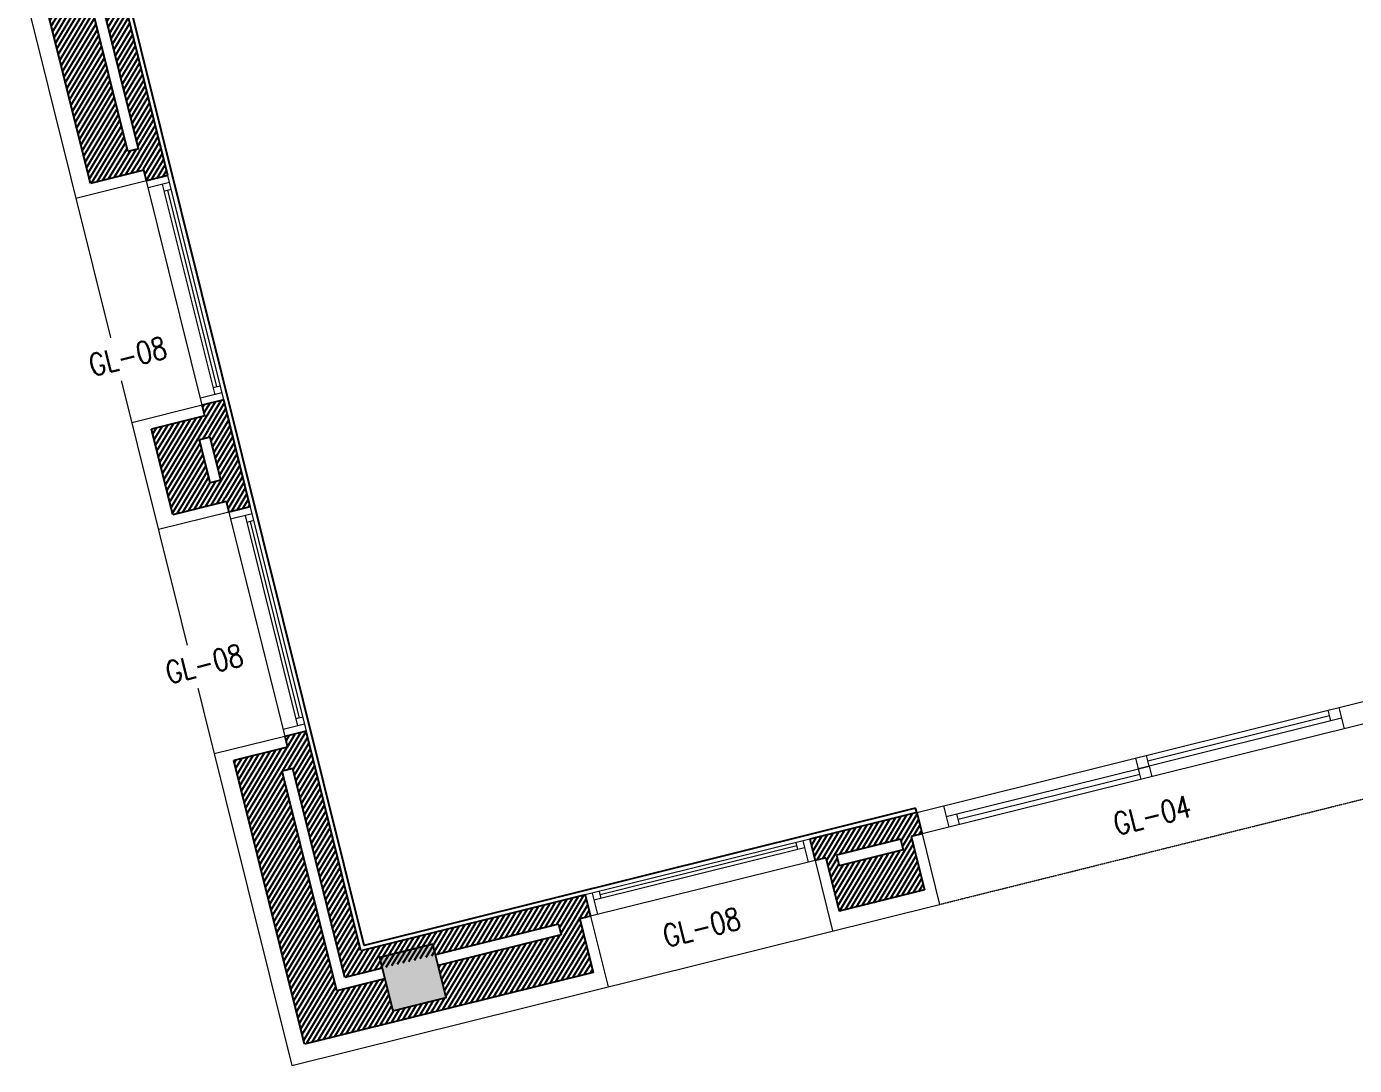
# Model space of a CAD drawing. Header units: inches. Extents: x 122939 to 389145, y 29603 to 574065.
# Drawn here: x 323205 to 329232, y 495319 to 500037 of the extents above; entities that cross this region are included whole.
import ezdxf
from ezdxf.enums import TextEntityAlignment as Align

# ---------------------------------------------------------------- set-up
doc = ezdxf.new("R2010")
doc.units = ezdxf.units.IN
doc.header["$MEASUREMENT"] = 0
doc.set_wipeout_variables(frame=1)
doc.linetypes.add('HIDDEN', pattern=[0.375, 0.25, -0.125])
for name, color, linetype, lineweight in [('A-DOOR', 134, 'Continuous', 18), ('A-GLAZ', 134, 'Continuous', 18), ('A-GLAZ-IDEN', 3, 'Continuous', 18), ('A-WALL-TILE', 8, 'Continuous', 9), ('GRC', 41, 'Continuous', 0), ('XREF-V2-FF_COLS$0$A-COLS-PATT', 253, 'Continuous', 20)]:
    doc.layers.add(name, color=color, linetype=linetype, lineweight=lineweight)
for name, color, linetype in [('A-Plaster', 2, 'Continuous'), ('A-WALL', 7, 'Continuous'), ('column', 3, 'Continuous'), ('CQ Wall hatch_CHB', 8, 'Continuous')]:
    doc.layers.add(name, color=color, linetype=linetype)
doc.styles.add('TXT2', font='romans.shx', dxfattribs={"width": 0.9})
pattern_1 = [(225, (-40481.279, -100842.32), (13.258252, -13.258252), [])]

# ---------------------------------------------------------------- blocks, each defined once
blk = doc.blocks.new('TAG-WIN')
at = {"color": 1}
blk.add_wipeout([(-3.34, 0), (3.34, 0), (4.5, 2.01), (3.34, 4), (-3.34, 4), (-4.5, 2)], dxfattribs=at)
at = {"color": 2, "style": 'TXT2', "width": 0.8}
blk.add_attdef('AW01', text='', height=2, dxfattribs=at).set_placement((0, 2), align=Align.MIDDLE)
blk = doc.blocks.new('floor plan')
at = {"layer": 'CQ Wall hatch_CHB'}
h = blk.add_hatch(dxfattribs=at)
h.set_pattern_fill('ANSI31,_O', color=8, scale=150, angle=166.02858)
h.set_pattern_definition(pattern_1)
h.paths.add_polyline_path([(-3831.4, -4185.5), (-4031.4, -4185.5), (-4031.4, -5513.2), (-2681.6, -5513.2), (-2681.6, -5263.2), (-2781.6, -5263.2), (-2781.4, -5313.2), (-3356.7, -5313.2), (-3356.7, -5462.9), (-3781.4, -5462.9), (-3606.7, -5462.9), (-3606.7, -5313.2), (-3831.4, -5313.2), (-3831.4, -4285.5), (-3781.6, -4285.5), (-3781.6, -4185.5)])
h.paths.add_polyline_path([(-4031.4, -1485.5), (-3781.6, -1485.5), (-3781.7, -1385.5), (-3831.7, -1385.5), (-3831.4, -527.9), (-4031.4, -528.2)])
h.paths.add_polyline_path([(-3831.4, -2635.5), (-4031.4, -2635.5), (-4031.4, -3035.5), (-3781.6, -3035.5), (-3781.6, -2935.5), (-3831.4, -2935.5), (-3831.4, -2735.5), (-3781.7, -2735.5), (-3781.6, -2635.5)])
h = blk.add_hatch(dxfattribs=at)
h.set_pattern_fill('ANSI31,_O', color=8, scale=150, angle=166.02858)
h.set_pattern_definition(pattern_1)
h.paths.add_polyline_path([(-3681.4, -4135.5), (-3781.4, -4135.5), (-3781.4, -5263.2), (-3181.4, -5263.2), (-3181.4, -5263.2), (-2631.7, -5263.2), (-2631.7, -5163.2), (-3681.4, -5163.2)])
h.paths.add_polyline_path([(-3681.4, -2585.5), (-3781.4, -2585.5), (-3781.4, -3085.5), (-3681.4, -3085.5)])
h.paths.add_polyline_path([(-3781.4, -1535.5), (-3681.4, -1535.5), (-3681.4, -527.9), (-3781.4, -527.9)])
h = blk.add_hatch(dxfattribs=at)
h.set_pattern_fill('ANSI31,_O', color=8, scale=150, angle=166.02858)
h.set_pattern_definition(pattern_1)
h.paths.add_polyline_path([(-1131.7, -5513.2), (-1131.7, -5263.2), (-1081.7, -5263.2), (-1081.7, -5163.2), (-1131.7, -5163.2), (-1581.7, -5163.2), (-1581.7, -5263.2), (-1181.4, -5263.2), (-1181.4, -5313.2), (-1481.7, -5313.2), (-1481.7, -5263.2), (-1531.7, -5263.2), (-1531.7, -5313.2), (-1531.7, -5513.2)])
at = {"layer": 'XREF-V2-FF_COLS$0$A-COLS-PATT'}
blk.add_hatch(color=256, dxfattribs=at).paths.add_polyline_path([(-3606.4, -5462.9), (-3356.4, -5462.9), (-3356.4, -5212.9), (-3606.4, -5212.9)])
at = {"layer": 'A-DOOR'}
for p, q in [((-6.7, -5213.2, 0), (-6.7, -5163.2, 0)), ((843.3, -5213.2, 0), (843.3, -5163.2, 0)), ((-906.7, -5263.2, 0), (-906.7, -5213.2, 0)), ((-906.7, -5238.2, 0), (-56.7, -5238.2, 0)), ((-56.7, -5263.2, 0), (-56.7, -5213.2, 0)), ((-6.7, -5188.2, 0), (843.3, -5188.2, 0))]:
    blk.add_line(p, q, dxfattribs=at)
at = {"layer": 'A-DOOR', "color": 9, "linetype": 'HIDDEN'}
blk.add_line((-1081.7, -5593.2), (1018.3, -5593.2, 0), dxfattribs=at)
at = {"layer": 'A-DOOR'}
blk.add_lwpolyline([(-1081.7, -5263.2), (-1081.7, -5163.2), (1018.3, -5163.2), (1018.3, -5263.2)], close=True, dxfattribs=at)
for points in [[(-1081.7, -5163.2), (-956.7, -5163.2), (-956.7, -5263.2)], [(893.3, -5163.2), (893.3, -5213.2), (-56.7, -5213.2), (-56.7, -5163.2)], [(893.3, -5163.2), (893.3, -5263.2)], [(-956.7, -5213.2), (-6.7, -5213.2), (-6.7, -5263.2)]]:
    blk.add_lwpolyline(points, dxfattribs=at)
at = {"layer": 'A-GLAZ'}
for p, q in [((-3781.7, -2585.5), (-3781.6, -1535.5)), ((-3681.7, -2585.5), (-3681.6, -1535.5)), ((-3681.6, -1568), (-3781.6, -1568)), ((-3714.2, -2553), (-3714.1, -1568)), ((-3681.6, -1600.5), (-3714.1, -1600.5)), ((-3697.9, -2520.5), (-3697.9, -1600.5)), ((-3681.7, -2520.5), (-3714.2, -2520.5)), ((-3681.7, -2553), (-3781.7, -2553)), ((-3781.7, -3085.5), (-3781.6, -4135.5)), ((-3681.7, -3118), (-3781.7, -3118)), ((-3714.2, -3118), (-3714.1, -4103)), ((-3681.7, -3085.5), (-3681.6, -4135.5)), ((-3681.7, -3150.5), (-3714.2, -3150.5)), ((-3697.9, -3150.5), (-3697.9, -4070.5)), ((-3681.6, -4070.5), (-3714.1, -4070.5)), ((-3681.6, -4103), (-3781.6, -4103)), ((-1581.7, -5163.2, 0), (-2631.7, -5163.2, 0)), ((-2599.2, -5163.2, 0), (-2599.2, -5263.2, 0)), ((-2566.7, -5163.2, 0), (-2566.7, -5195.7, 0)), ((-1646.7, -5179.4, 0), (-2566.7, -5179.4, 0)), ((-1646.7, -5163.2, 0), (-1646.7, -5195.7, 0)), ((-1614.2, -5163.2, 0), (-1614.2, -5263.2, 0)), ((-1614.2, -5195.7, 0), (-2599.2, -5195.7, 0)), ((-1581.7, -5263.2, 0), (-2631.7, -5263.2, 0))]:
    blk.add_line(p, q, dxfattribs=at)
at = {"layer": 'A-Plaster'}
blk.add_line((-1081.7, -5163.2), (-1081.7, -5143.2, 0), dxfattribs=at)
at = {"layer": 'A-Plaster', "elevation": 0}
blk.add_lwpolyline([(-1081.7, -5143.2), (-3661.7, -5143.2), (-3660.8, -568.5)], dxfattribs=at)
at = {"layer": 'A-WALL'}
for p, q in [((-3681.7, -1535.5, 0), (-3681.7, -377.9)), ((-4031.7, -1485.5), (-4031.7, -527.9)), ((-3831.7, -1385.5), (-3831.7, -527.9)), ((-3781.7, -1385.5, 0), (-3781.7, -527.9, 0)), ((-3781.6, -1385.5), (-3831.6, -1385.5)), ((-3781.6, -1485.5), (-4031.7, -1485.5)), ((-3781.6, -1535.5), (-3781.6, -1485.5, 0)), ((-3681.6, -1535.5), (-3781.6, -1535.5)), ((-3681.6, -2585.5), (-3781.6, -2585.5)), ((-3781.6, -2635.5), (-3781.6, -2585.5)), ((-3681.6, -3085.5), (-3681.6, -2585.5)), ((-4031.7, -3035.5), (-4031.7, -2635.5)), ((-3781.6, -2635.5), (-4031.7, -2635.5)), ((-3831.7, -2935.5), (-3831.7, -2735.5)), ((-3781.6, -2735.5), (-3831.6, -2735.5)), ((-3781.7, -2935.5, 0), (-3781.7, -2735.5, 0)), ((-3781.6, -2935.5), (-3831.6, -2935.5)), ((-3781.6, -3035.5), (-4031.7, -3035.5)), ((-3781.6, -3035.5), (-3781.6, -3085.5)), ((-3681.6, -3085.5), (-3781.6, -3085.5)), ((-3781.6, -4135.5), (-3781.6, -4185.5, 0)), ((-3681.6, -4135.5), (-3781.6, -4135.5)), ((-3681.7, -5163.2), (-3681.6, -4135.5)), ((-4031.7, -5513.2), (-4031.7, -4185.5)), ((-3781.6, -4185.5), (-4031.7, -4185.5)), ((-3831.7, -5313.2), (-3831.7, -4285.5)), ((-3781.6, -4285.5), (-3831.6, -4285.5)), ((-3781.7, -5263.2), (-3781.7, -4285.5, 0)), ((-2631.7, -5163.2, 0), (-3681.7, -5163.2)), ((-2631.7, -5163.2, 0), (-2631.7, -5263.2, 0)), ((-1581.7, -5163.2, 0), (-1581.7, -5263.2, 0)), ((-1081.7, -5163.2), (-1581.7, -5163.2, 0)), ((-1081.7, -5163.2), (-1081.7, -5263.2)), ((-3606.7, -5263.2), (-3781.7, -5263.2, 0)), ((-3781.7, -5263.2, 0), (-3781.7, -5263.2)), ((-2781.6, -5263.2, 0), (-3356.7, -5263.2, 0)), ((-2781.6, -5263.2, 0), (-2781.6, -5313.2, 0)), ((-2631.7, -5263.2, 0), (-2681.6, -5263.2)), ((-2681.6, -5263.2, 0), (-2681.6, -5513.2, 0)), ((-1531.7, -5263.2, 0), (-1581.7, -5263.2, 0)), ((-1531.7, -5263.2, 0), (-1531.7, -5513.2, 0)), ((-1481.7, -5263.2, 0), (-1481.7, -5313.2, 0)), ((-1181.7, -5263.2), (-1481.7, -5263.2, 0)), ((-1181.7, -5263.2), (-1181.7, -5313.2)), ((-1081.7, -5263.2), (-1131.7, -5263.2, 0)), ((-1131.7, -5263.2), (-1131.7, -5513.2)), ((-3606.7, -5313.2), (-3831.7, -5313.2)), ((-2781.6, -5313.2, 0), (-3356.7, -5313.2, 0)), ((-1181.7, -5313.2), (-1481.7, -5313.2, 0)), ((-2681.6, -5513.2, 0), (-4031.7, -5513.2)), ((-1131.7, -5513.2, 0), (-1531.7, -5513.2, 0))]:
    blk.add_line(p, q, dxfattribs=at)
at = {"layer": 'A-WALL-TILE'}
for p, q in [((-4111.7, -607.9), (-4111.7, -5593.2)), ((-3781.6, -1535.5), (-4111.6, -1535.5)), ((-3781.6, -2585.5), (-4111.6, -2585.5)), ((-3781.6, -3085.5), (-4111.6, -3085.5)), ((-3781.6, -4135.5), (-4111.6, -4135.5)), ((-2631.7, -5263.2, 0), (-2631.7, -5593.2, 0)), ((-1581.7, -5263.2, 0), (-1581.7, -5593.2, 0)), ((-1081.7, -5263.2), (-1081.7, -5593.2)), ((-4111.7, -5593.2), (-1081.7, -5593.2))]:
    blk.add_line(p, q, dxfattribs=at)
at = {"layer": 'column'}
blk.add_lwpolyline([(-3606.4, -5462.9), (-3356.4, -5462.9), (-3356.4, -5212.9), (-3606.4, -5212.9)], close=True, dxfattribs=at)
at = {"layer": 'A-GLAZ-IDEN', "xscale": 49.99999999999999, "yscale": 49.99999999999999, "zscale": 49.99999999999999}
for p, values in [((-2154.1, -5533.1, 0), {'AW01': 'GL-08'}), ((-46.9, -5533.1, 0), {'AW01': 'GL-04'})]:
    blk.add_blockref('TAG-WIN', p, dxfattribs=at).add_auto_attribs(values)
for p in [(-4056, -2388.4, 0), (-4056, -3827.5, 0)]:
    blk.add_blockref('TAG-WIN', p, dxfattribs=at).add_auto_attribs({'AW01': 'GL-08'})

msp = doc.modelspace()

# ---------------------------------------------------------------- block references
at = {"layer": 'GRC', "rotation": 13.9714232829857}
msp.add_blockref('floor plan', (327048.248, 501739.484, 0), dxfattribs=at)

doc.saveas('drawing.dxf')
